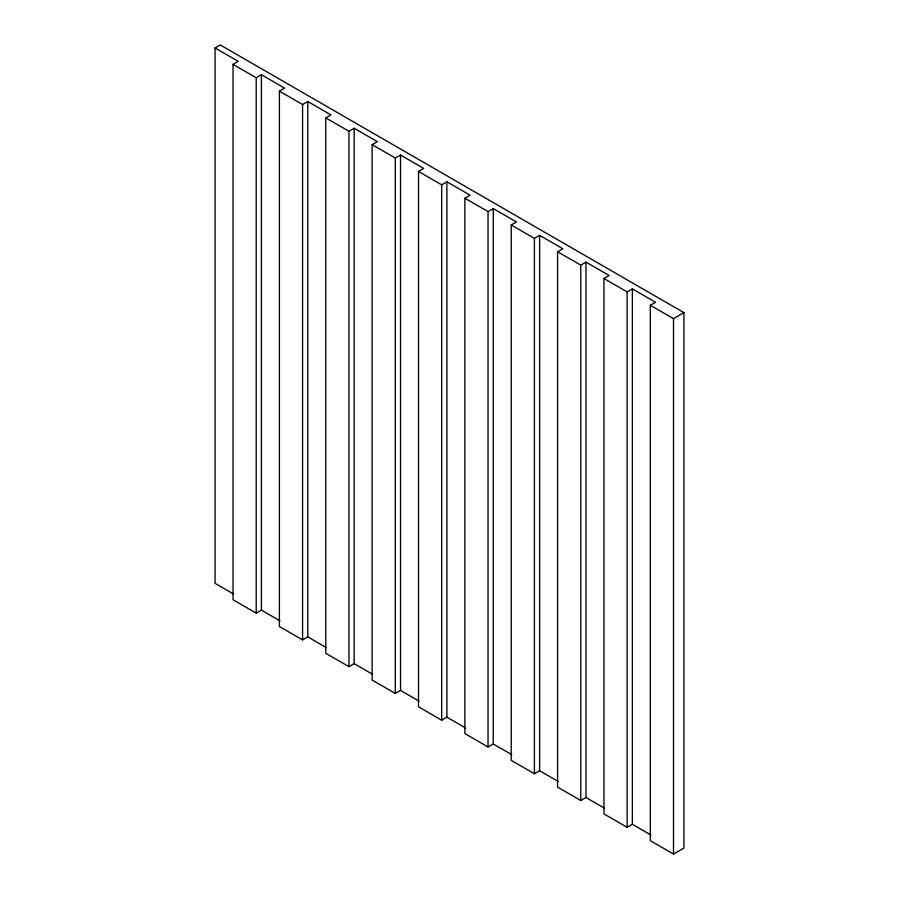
<?xml version="1.0" encoding="UTF-8"?>
<svg xmlns="http://www.w3.org/2000/svg" width="899" height="899" viewBox="0 0 899 899"><rect width="100%" height="100%" fill="white"/><g stroke="black" fill="none" stroke-linecap="round" stroke-linejoin="round"><path stroke-width="1.35" d="M233.605 594.059L215.063 583.35L215.063 47.962L220.277 44.95L683.937 312.638L683.937 848.027L673.508 854.05L650.325 840.666L650.325 305.278L655.54 302.266L632.357 288.882L627.142 291.894L603.959 278.51L603.959 813.898L627.142 827.282L632.357 824.271L650.898 834.98M279.971 620.827L261.429 610.118L256.215 613.129L233.032 599.745L233.032 64.357L238.246 61.346L215.063 47.962M233.032 64.357L256.215 77.741L261.429 74.729L284.612 88.113L279.398 91.125L279.398 626.513L302.581 639.897L307.795 636.885L326.337 647.595M279.398 91.125L302.581 104.509L307.795 101.497L330.978 114.881L325.764 117.893L325.764 653.281L348.947 666.665L354.161 663.653L372.703 674.362M325.764 117.893L348.947 131.276L354.161 128.265L377.344 141.649L372.13 144.66L372.13 680.049L395.313 693.432L400.527 690.421L419.069 701.13M372.13 144.66L395.313 158.044L400.527 155.033L423.71 168.416L418.496 171.428L418.496 706.816L441.679 720.2L446.893 717.188L465.435 727.898M418.496 171.428L441.679 184.823L446.893 181.812L470.076 195.195L464.862 198.207L464.862 733.584L488.045 746.979L493.259 743.967L511.801 754.666M464.862 198.207L488.045 211.591L493.259 208.579L516.442 221.963L511.228 224.975L511.228 760.363L534.411 773.747L539.625 770.735L558.167 781.445M511.228 224.975L534.411 238.359L539.625 235.347L562.808 248.731L557.594 251.742L557.594 787.131L580.776 800.515L585.991 797.503L604.533 808.212M557.594 251.742L580.776 265.126L585.991 262.115L609.174 275.499L603.959 278.51M650.325 305.278L673.508 318.662L683.937 312.638M673.508 318.662L673.508 854.05M632.357 288.882L632.357 824.271M627.142 291.894L627.142 827.282M585.991 262.115L585.991 797.503M580.776 265.126L580.776 800.515M539.625 235.347L539.625 770.735M534.411 238.359L534.411 773.747M493.259 208.579L493.259 743.967M488.045 211.591L488.045 746.979M446.893 181.812L446.893 717.188M441.679 184.823L441.679 720.2M400.527 155.033L400.527 690.421M395.313 158.044L395.313 693.432M354.161 128.265L354.161 663.653M348.947 131.276L348.947 666.665M307.795 101.497L307.795 636.885M302.581 104.509L302.581 639.897M261.429 74.729L261.429 610.118M256.215 77.741L256.215 613.129"/></g></svg>
